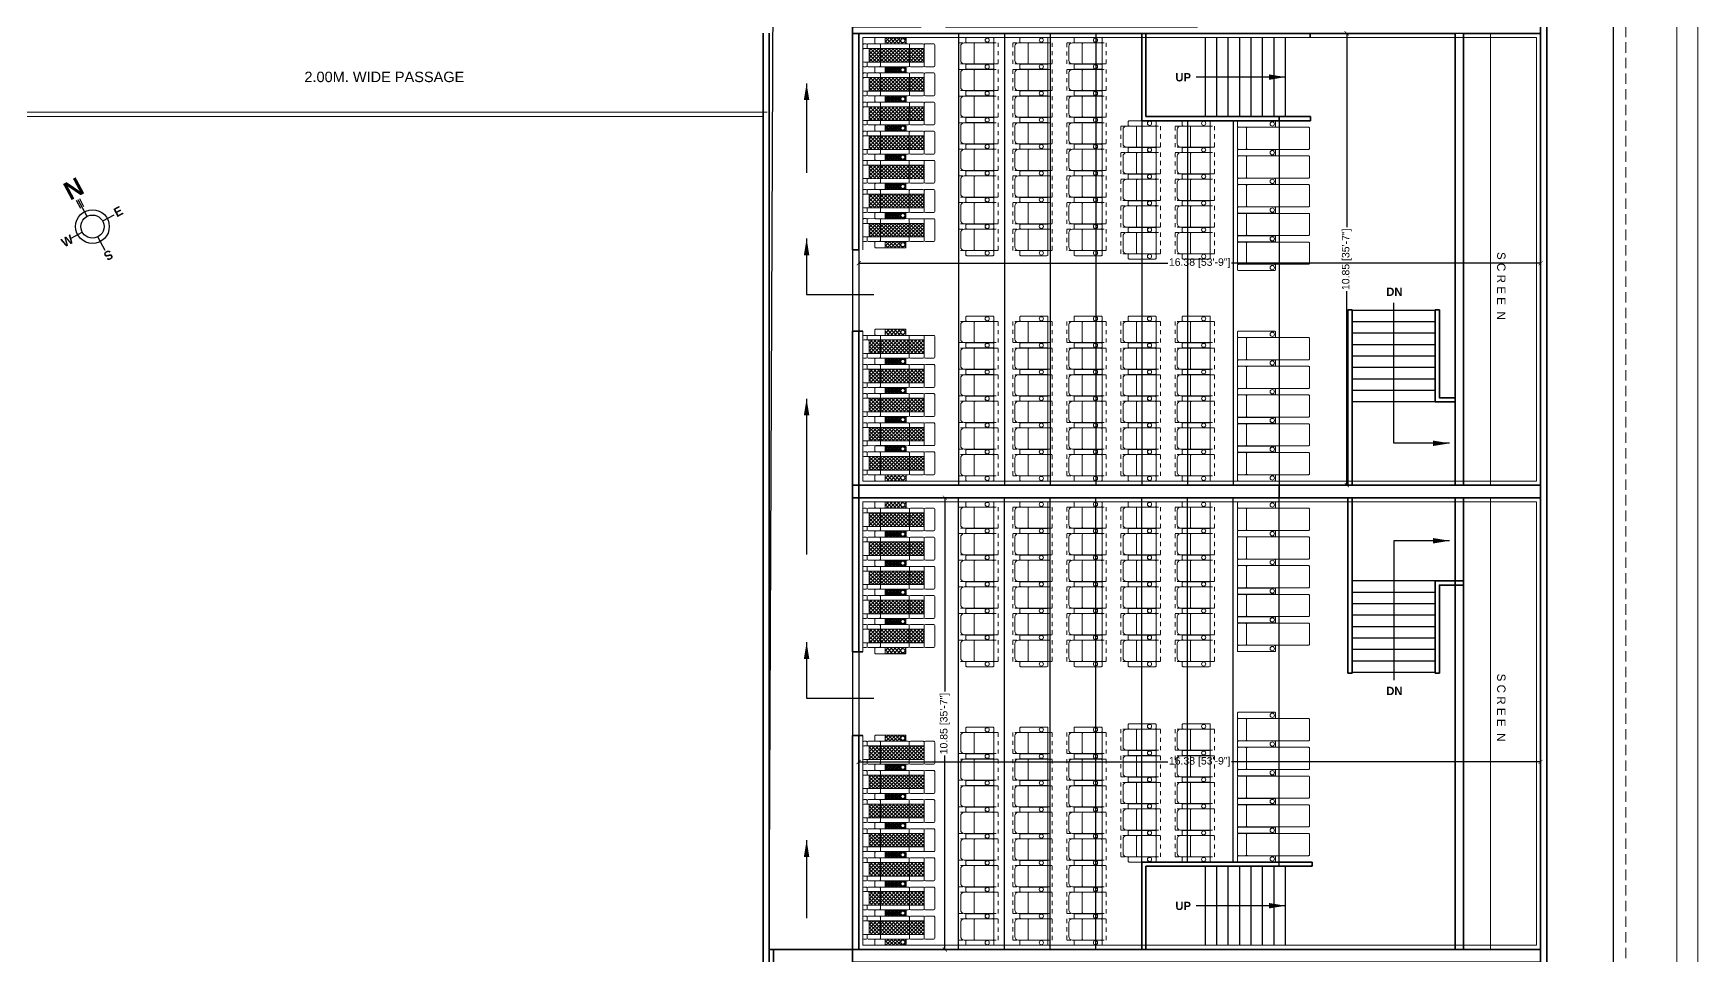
# Model space of a CAD drawing. Header units: feet. Extents: x 1354 to 2117, y 994 to 1430.
# Drawn here: x 1908.96 to 1948.95, y 1190.38 to 1212.53 of the extents above; entities that cross this region are included whole.
import ezdxf
from ezdxf.enums import TextEntityAlignment as Align

# ---------------------------------------------------------------- set-up
doc = ezdxf.new("R2010")
doc.units = ezdxf.units.FT
doc.linetypes.add('HIDDEN', pattern=[0.375, 0.25, -0.125])
for name, color, linetype, lineweight in [('CHAIRS', 25, 'Continuous', 0), ('door', 42, 'Continuous', 9), ('H', 253, 'Continuous', 5), ('h-hatch', 253, 'Continuous', 9), ('LINE-1-KEY (DCPL)', 253, 'Continuous', 9), ('tex', 7, 'Continuous', 15), ('Text Common_TMOS', 150, 'Continuous', 20), ('wall', 7, 'Continuous', 30), ('Wall_TMOS', 5, 'Continuous', 35), ('WIN', 230, 'Continuous', 9)]:
    doc.layers.add(name, color=color, linetype=linetype, lineweight=lineweight)
doc.layers.add('Layer2', color=240, linetype='Continuous')
doc.styles.add('Arial Narrow', font='arial.ttf')
doc.styles.get("Standard").update_dxf_attribs({"font": 'arial.ttf'})
doc.styles.add('STYLE1', font='arial.ttf')
doc.styles.add('TECHNICBOLD', font='teb_____.pfb', dxfattribs={"height": 0.03})
doc.dimstyles.new('2_Dim_Wrk_Medium_TMOS', dxfattribs={"dimtxt": 0.18, "dimasz": 0.15, "dimexe": 0.18, "dimexo": 0.0625, "dimgap": 0.09, "dimtad": 0, "dimdec": 3, "dimzin": 0, "dimdsep": 46, "dimtxsty": 'STYLE1', "dimblk": 'OPEN90', "dimcen": 0.09, "dimclrd": 256, "dimclre": 256, "dimclrt": 256, "dimazin": 2, "dimtfac": 1, "dimtdec": 3, "dimtofl": 0, "dimtmove": 0, "dimatfit": 3, "dimfxl": 0.18, "dimfxlon": 1, "dimtolj": 1, "dimtzin": 0, "dimlwd": -1, "dimlwe": -1, "dimarcsym": 0})
doc.dimstyles.new('jay', dxfattribs={"dimtxt": 0.18, "dimasz": 0.1, "dimexe": 0.01, "dimexo": 0.01, "dimgap": 0.05, "dimtad": 0, "dimzin": 0, "dimdsep": 46, "dimtxsty": 'Standard', "dimblk": 'ARCHTICK', "dimcen": 0.09, "dimclrd": 8, "dimclre": 8, "dimclrt": 5, "dimadec": 0, "dimazin": 0, "dimtfac": 1, "dimtofl": 0, "dimtmove": 0, "dimatfit": 3, "dimfxl": 1, "dimtolj": 1, "dimtzin": 0, "dimlwd": -1, "dimlwe": -1, "dimarcsym": 1})

# ---------------------------------------------------------------- blocks, each defined once
blk = doc.blocks.new('_Open90')
at = {"color": 0, "linetype": 'ByBlock', "lineweight": -2}
for p, q in [((0, 0), (-1, 0)), ((-0.5, 0.5), (0, 0)), ((0, 0), (-0.5, -0.5))]:
    blk.add_line(p, q, dxfattribs=at)
blk = doc.blocks.new('_ArchTick')
at = {"color": 0, "linetype": 'ByBlock', "const_width": 0.15}
blk.add_lwpolyline([(-0.5, -0.5), (0.5, 0.5)], dxfattribs=at)
blk = doc.blocks.new('*D70')
at = {"color": 8}
for p, q in [((1928.794, 1195.656), (1928.794, 1195.021)), ((1945.178, 1195.656), (1945.178, 1195.021)), ((1928.794, 1195.031), (1936.218, 1195.031)), ((1945.178, 1195.031), (1937.754, 1195.031))]:
    blk.add_line(p, q, dxfattribs=at)
at = {"layer": 'DEFPOINTS', "color": 0}
for p in [(1928.794, 1195.666), (1945.178, 1195.666), (1945.178, 1195.031)]:
    blk.add_point(p, dxfattribs=at)
at = {"color": 8, "xscale": 0.1, "yscale": 0.1, "zscale": 0.1, "rotation": 180}
blk.add_blockref('_ArchTick', (1928.794, 1195.031), dxfattribs=at)
at = {"color": 8, "xscale": 0.1, "yscale": 0.1, "zscale": 0.1}
blk.add_blockref('_ArchTick', (1945.178, 1195.031), dxfattribs=at)
at = {"color": 5, "insert": (1936.986, 1195.031), "char_height": 0.18, "attachment_point": 5}
blk.add_mtext('\\A1;16.38 [53\'-9"]', dxfattribs=at)
blk = doc.blocks.new('*D71')
at = {"color": 8}
for p, q in [((1930.699, 1201.379), (1930.873, 1201.379)), ((1930.863, 1201.379), (1930.863, 1196.72)), ((1930.863, 1190.526), (1930.863, 1195.185)), ((1930.699, 1190.526), (1930.873, 1190.526))]:
    blk.add_line(p, q, dxfattribs=at)
at = {"layer": 'DEFPOINTS', "color": 0}
for p in [(1930.689, 1201.379), (1930.863, 1201.379), (1930.689, 1190.526)]:
    blk.add_point(p, dxfattribs=at)
at = {"color": 8, "xscale": 0.1, "yscale": 0.1, "zscale": 0.1}
for p, rotation in [((1930.863, 1201.379), 90), ((1930.863, 1190.526), 270)]:
    blk.add_blockref('_ArchTick', p, dxfattribs=dict(at, rotation=rotation))
at = {"color": 5, "insert": (1930.863, 1195.953), "char_height": 0.18, "attachment_point": 5, "rotation": 90}
blk.add_mtext('\\A1;10.85 [35\'-7"]', dxfattribs=at)
blk = doc.blocks.new('*D73')
at = {"color": 8}
for p, q in [((1928.794, 1207.322), (1928.794, 1207.002)), ((1928.794, 1207.012), (1936.218, 1207.012)), ((1945.178, 1207.012), (1937.754, 1207.012)), ((1945.178, 1207.322), (1945.178, 1207.002))]:
    blk.add_line(p, q, dxfattribs=at)
at = {"layer": 'DEFPOINTS', "color": 0}
for p in [(1928.794, 1207.332), (1945.178, 1207.332), (1945.178, 1207.012)]:
    blk.add_point(p, dxfattribs=at)
at = {"color": 8, "xscale": 0.1, "yscale": 0.1, "zscale": 0.1, "rotation": 180}
blk.add_blockref('_ArchTick', (1928.794, 1207.012), dxfattribs=at)
at = {"color": 8, "xscale": 0.1, "yscale": 0.1, "zscale": 0.1}
blk.add_blockref('_ArchTick', (1945.178, 1207.012), dxfattribs=at)
at = {"color": 5, "insert": (1936.986, 1207.012), "char_height": 0.18, "attachment_point": 5}
blk.add_mtext('\\A1;16.38 [53\'-9"]', dxfattribs=at)
blk = doc.blocks.new('*D74')
at = {"color": 8}
for p, q in [((1940.283, 1212.533), (1940.531, 1212.533)), ((1940.521, 1212.533), (1940.521, 1207.874)), ((1940.521, 1201.679), (1940.521, 1206.338)), ((1940.283, 1201.679), (1940.531, 1201.679))]:
    blk.add_line(p, q, dxfattribs=at)
at = {"layer": 'DEFPOINTS', "color": 0}
for p in [(1940.273, 1212.533), (1940.521, 1212.533), (1940.273, 1201.679)]:
    blk.add_point(p, dxfattribs=at)
at = {"color": 8, "xscale": 0.1, "yscale": 0.1, "zscale": 0.1}
for p, rotation in [((1940.521, 1212.533), 90), ((1940.521, 1201.679), 270)]:
    blk.add_blockref('_ArchTick', p, dxfattribs=dict(at, rotation=rotation))
at = {"color": 5, "insert": (1940.521, 1207.106), "char_height": 0.18, "attachment_point": 5, "rotation": 90}
blk.add_mtext('\\A1;10.85 [35\'-7"]', dxfattribs=at)
blk = doc.blocks.new('dfgdgdfgdfgdf')
at = {"layer": 'CHAIRS'}
h = blk.add_hatch(dxfattribs=at)
h.set_pattern_fill('ANSI37', color=256, scale=20, angle=180)
h.set_pattern_definition([(225, (22575.6077, -4853.689), (1.767766953, -1.767766953), []), (315, (22575.6077, -4853.689), (1.767766953, 1.767766953), [])])
edge = h.paths.add_edge_path()
edge.add_line((-157647.2, 650.2), (-157660.3, 650.2))
edge.add_line((-157660.3, 650.2), (-157660.3, 638.4))
edge.add_arc((-157659.3, 638.4), 1, 90, 180, ccw=False)
edge.add_line((-157659.3, 639.4), (-157647.2, 639.4))
edge.add_line((-157647.2, 639.4), (-157647.2, 650.2))
h.paths.add_polyline_path([(-157647.2, 678), (-157660.3, 678), (-157660.3, 650.2), (-157647.2, 650.2)])
h.paths.add_polyline_path([(-157647.2, 692.4), (-157660.3, 692.4), (-157660.3, 678), (-157647.2, 678)])
h = blk.add_hatch(dxfattribs=at)
h.set_pattern_fill('ANSI37', color=256, scale=20, angle=180)
h.set_pattern_definition([(225, (22628.3003, -4853.689), (1.767766953, -1.767766953), []), (315, (22628.3003, -4853.689), (1.767766953, 1.767766953), [])])
h.paths.add_polyline_path([(-157664.8, 673.8, 0.414214), (-157665.8, 674.8), (-157669.8, 674.8, 0.414214), (-157670.8, 673.8), (-157670.8, 654.8), (-157664.8, 654.8)])
h.paths.add_polyline_path([(-157669.8, 671.8, -1), (-157665.8, 671.8, -1)], flags=16)
h.paths.add_polyline_path([(-157669.7, 671.8, -1), (-157665.9, 671.8, -1)], flags=0)
h = blk.add_hatch(dxfattribs=at)
h.set_pattern_fill('ANSI37', color=256, scale=20, angle=180)
h.set_pattern_definition([(225, (22628.3003, -4851.72), (1.767766953, -1.767766953), []), (315, (22628.3003, -4851.72), (1.767766953, 1.767766953), [])])
h.paths.add_polyline_path([(-157642.8, 673.8, -0.414214), (-157641.8, 674.8), (-157637.8, 674.8, -0.414214), (-157636.8, 673.8), (-157636.8, 654.8), (-157642.8, 654.8)])
h.paths.add_polyline_path([(-157637.8, 671.8, 1), (-157641.7, 671.8, 1)], flags=16)
h.paths.add_polyline_path([(-157637.9, 671.8, 1), (-157641.6, 671.8, 1)], flags=0)
for p, q in [((-157664.8, 701.4), (-157664.8, 693.4)), ((-157664.8, 679), (-157664.8, 691.4)), ((-157643.8, 702.4), (-157663.8, 702.4)), ((-157663.8, 692.4), (-157643.8, 692.4)), ((-157663.8, 692.4), (-157643.8, 692.4)), ((-157660.3, 638.4), (-157660.3, 692.4)), ((-157647.2, 638.4), (-157647.2, 692.4)), ((-157642.8, 693.4), (-157642.8, 701.4)), ((-157642.8, 691.4), (-157642.8, 679)), ((-157664.8, 677), (-157664.8, 638.4)), ((-157643.8, 678), (-157663.8, 678)), ((-157643.8, 678), (-157663.8, 678)), ((-157642.8, 638.4), (-157642.8, 677)), ((-157664.8, 654.8), (-157670.8, 654.8)), ((-157663.8, 650.2), (-157643.7, 650.2)), ((-157642.8, 654.8), (-157636.8, 654.8)), ((-157664.8, 636.4), (-157664.8, 634.4)), ((-157660.3, 637.4), (-157663.8, 637.4)), ((-157643.8, 633.4), (-157663.8, 633.4)), ((-157660.3, 634.4), (-157660.3, 638.4)), ((-157659.3, 639.4), (-157648.2, 639.4)), ((-157647.2, 638.4), (-157647.2, 634.4)), ((-157647.2, 637.4), (-157643.8, 637.4)), ((-157642.8, 634.4), (-157642.8, 636.4))]:
    blk.add_line(p, q, dxfattribs=at)
for points in [[(-157670.8, 645.8), (-157670.8, 673.8, -0.414214), (-157669.8, 674.8), (-157665.8, 674.8, -0.414214), (-157664.8, 673.8), (-157664.8, 645.8, -0.414214), (-157665.8, 644.8), (-157669.8, 644.8, -0.414214)], [(-157636.8, 645.8), (-157636.8, 673.8, 0.414214), (-157637.8, 674.8), (-157641.8, 674.8, 0.414214), (-157642.8, 673.8), (-157642.8, 645.8, 0.414214), (-157641.8, 644.8), (-157637.8, 644.8, 0.414214)]]:
    blk.add_lwpolyline(points, format="xyb", close=True, dxfattribs=at)
for centre, radius in [((-157667.8, 671.8), 1.99), ((-157667.8, 671.8), 1.89), ((-157639.8, 671.8), 1.99), ((-157639.8, 671.8), 1.89)]:
    blk.add_circle(centre, radius, dxfattribs=at)
for centre, start, end in [((-157663.8, 701.4), 90, 180), ((-157663.8, 693.4), 180, 270), ((-157663.8, 691.4), 90, 180), ((-157643.8, 701.4), 0, 90), ((-157643.8, 693.4), 270, 0), ((-157643.8, 691.4), 0, 90), ((-157663.8, 679), 180, 270), ((-157663.8, 677), 90, 180), ((-157643.8, 679), 270, 0), ((-157643.8, 677), 0, 90), ((-157663.8, 651.2), 180, 269.9964), ((-157663.8, 649.2), 89.9964, 180), ((-157643.8, 651.2), 270.0036, 0), ((-157643.8, 649.2), 0, 90.0036), ((-157663.8, 638.4), 180, 270), ((-157663.8, 636.4), 90, 180), ((-157663.8, 634.4), 180, 270), ((-157659.3, 638.4), 90, 180), ((-157659.3, 634.4), 180, 270), ((-157648.2, 638.4), 0, 90), ((-157648.2, 634.4), 270, 0), ((-157643.8, 638.4), 270, 0), ((-157643.8, 636.4), 0, 90), ((-157643.8, 634.4), 270, 0)]:
    blk.add_arc(centre, 1, start, end, dxfattribs=at)
blk = doc.blocks.new('*U109')
at = {"layer": 'h-hatch', "xscale": -0.025003749578827, "yscale": 0.025003749578827, "zscale": 0.025003749578827, "rotation": 180}
blk.add_blockref('dfgdgdfgdfgdf', (3941.914, 16.699), dxfattribs=at)
blk = doc.blocks.new('*U108')
at = {"color": 0, "linetype": 'ByBlock', "lineweight": -2}
for p in [(0, 0), (0.7, 0), (1.4, 0), (2.1, 0), (2.8, 0)]:
    blk.add_blockref('*U109', p, dxfattribs=at)
blk = doc.blocks.new('*U111')
at = {"layer": 'h-hatch', "xscale": -0.025003749578827, "yscale": 0.025003749578827, "zscale": 0.025003749578827, "rotation": 180}
blk.add_blockref('dfgdgdfgdfgdf', (3941.914, 16.699), dxfattribs=at)
blk = doc.blocks.new('*U110')
at = {"color": 0, "linetype": 'ByBlock', "lineweight": -2}
for p in [(0, 0), (0.7, 0), (1.4, 0), (2.1, 0), (2.8, 0), (3.501, 0), (4.201, 0)]:
    blk.add_blockref('*U111', p, dxfattribs=at)
blk = doc.blocks.new('Recliner chair-01')
at = {"layer": 'CHAIRS', "linetype": 'HIDDEN', "lineweight": -2}
blk.add_lwpolyline([(-10.5, 33.9), (9.9, 33.9), (9.9, -4), (-10.5, -4)], close=True, dxfattribs=at)
at = {"layer": 'CHAIRS', "lineweight": -2}
for points in [[(-10.5, 1), (-10.5, 26, 0.414214), (-11.5, 27), (-14.5, 27, 0.414214), (-15.5, 26), (-15.5, 1, 0.414214), (-14.5, 0), (-11.5, 0, 0.414214)], [(-7.1, 31.9), (6.5, 31.9, -0.414214), (9.9, 28.5), (9.9, 1, -0.414214), (8.9, 0), (-9.5, 0, -0.414214), (-10.5, 1), (-10.5, 28.5, -0.414214)], [(9.9, 1), (9.9, 18, 0.414214), (8.9, 19), (-9.5, 19, 0.414214), (-10.5, 18), (-10.5, 1, 0.414214), (-9.5, 0), (8.9, 0, 0.414214)], [(9.9, 1), (9.9, 26, -0.414214), (10.9, 27), (13.9, 27, -0.414214), (14.9, 26), (14.9, 1, -0.414214), (13.9, 0), (10.9, 0, -0.414214)]]:
    blk.add_lwpolyline(points, format="xyb", close=True, dxfattribs=at)
for centre in [(-13, 6.4), (12.4, 6.4)]:
    blk.add_circle(centre, 2, dxfattribs=at)
blk = doc.blocks.new('*U113')
at = {"layer": 'CHAIRS', "xscale": 0.0250036325341379, "yscale": 0.0250036325341379, "zscale": 0.0250036325341379}
blk.add_blockref('Recliner chair-01', (0, -0.374), dxfattribs=at)
blk = doc.blocks.new('*U112')
at = {"color": 0, "linetype": 'ByBlock', "lineweight": -2}
for p in [(-4.48, 0), (-3.84, 0), (-3.2, 0), (-2.56, 0), (-1.92, 0), (-1.28, 0), (-0.64, 0), (0, 0), (-4.48, -1.3), (-3.84, -1.3), (-3.2, -1.3), (-2.56, -1.3), (-1.92, -1.3), (-1.28, -1.3), (-0.64, -1.3), (0, -1.3), (-4.48, -2.6), (-3.84, -2.6), (-3.2, -2.6), (-2.56, -2.6), (-1.92, -2.6), (-1.28, -2.6), (-0.64, -2.6), (0, -2.6)]:
    blk.add_blockref('*U113', p, dxfattribs=at)
blk = doc.blocks.new('*U115')
at = {"layer": 'CHAIRS', "xscale": 0.0250036325341379, "yscale": 0.0250036325341379, "zscale": 0.0250036325341379}
blk.add_blockref('Recliner chair-01', (0, -0.374), dxfattribs=at)
blk = doc.blocks.new('*U114')
at = {"color": 0, "linetype": 'ByBlock', "lineweight": -2}
for p in [(-3.2, 0), (-2.56, 0), (-1.92, 0), (-1.28, 0), (-0.64, 0), (0, 0), (-3.2, -1.3), (-2.56, -1.3), (-1.92, -1.3), (-1.28, -1.3), (-0.64, -1.3), (0, -1.3), (-3.2, -2.6), (-2.56, -2.6), (-1.92, -2.6), (-1.28, -2.6), (-0.64, -2.6), (0, -2.6)]:
    blk.add_blockref('*U115', p, dxfattribs=at)
blk = doc.blocks.new('lounger chair')
at = {"layer": 'CHAIRS'}
for points in [[(-15.5, -36), (-11.5, -36, 0.414214), (-10.5, -35), (-10.5, -1, 0.414214), (-11.5, 0), (-15.5, 0, 0.414214), (-16.5, -1), (-16.5, -35, 0.414214)], [(-10.5, -1), (-10.5, -7.5, 0.414214), (-9.5, -8.5), (9.5, -8.5, 0.414214), (10.5, -7.5), (10.5, -1, 0.414214), (9.5, 0), (-9.5, 0, 0.414214)], [(11.5, -36), (15.5, -36, 0.414214), (16.5, -35), (16.5, -1, 0.414214), (15.5, 0), (11.5, 0, 0.414214), (10.5, -1), (10.5, -35, 0.414214)], [(-10.5, -9.5), (-10.5, -67, 0.414214), (-9.5, -68), (9.5, -68, 0.414214), (10.5, -67), (10.5, -9.5, 0.414214), (9.5, -8.5), (-9.5, -8.5, 0.414214)]]:
    blk.add_lwpolyline(points, format="xyb", close=True, dxfattribs=at)
for centre in [(-13.6, -32.9), (13.6, -32.9)]:
    blk.add_circle(centre, 2.05, dxfattribs=at)
blk = doc.blocks.new('*U103')
at = {"layer": 'CHAIRS'}
blk.add_blockref('lounger chair', (0, 34), dxfattribs=at)
blk = doc.blocks.new('*U117')
at = {"layer": 'CHAIRS', "color": 0, "linetype": 'ByBlock', "lineweight": -2, "xscale": -0.0254283942370822, "yscale": 0.0254283942370822, "zscale": 0.0254283942370822}
blk.add_blockref('*U103', (0, 0), dxfattribs=at)
blk = doc.blocks.new('*U116')
at = {"color": 0, "linetype": 'ByBlock', "lineweight": -2}
for p in [(0, 0), (0.69, 0), (1.38, 0), (2.07, 0), (2.76, 0)]:
    blk.add_blockref('*U117', p, dxfattribs=at)
blk = doc.blocks.new('*U119')
at = {"layer": 'CHAIRS', "color": 0, "linetype": 'ByBlock', "lineweight": -2, "xscale": -0.0254283942370822, "yscale": 0.0254283942370822, "zscale": 0.0254283942370822}
blk.add_blockref('*U103', (0, 0), dxfattribs=at)
blk = doc.blocks.new('*U118')
at = {"color": 0, "linetype": 'ByBlock', "lineweight": -2}
for p in [(0, 0), (0.69, 0), (1.38, 0), (2.07, 0), (2.76, 0)]:
    blk.add_blockref('*U119', p, dxfattribs=at)
blk = doc.blocks.new('*U121')
at = {"layer": 'CHAIRS', "xscale": 0.0250036325341379, "yscale": 0.0250036325341379, "zscale": 0.0250036325341379}
blk.add_blockref('Recliner chair-01', (0, -0.374), dxfattribs=at)
blk = doc.blocks.new('*U120')
at = {"color": 0, "linetype": 'ByBlock', "lineweight": -2}
for p in [(-2.56, 0), (-1.92, 0), (-1.28, 0), (-0.64, 0), (0, 0), (-2.56, -1.3), (-1.92, -1.3), (-1.28, -1.3), (-0.64, -1.3), (0, -1.3)]:
    blk.add_blockref('*U121', p, dxfattribs=at)
blk = doc.blocks.new('*U123')
at = {"layer": 'CHAIRS', "xscale": 0.0250036325341379, "yscale": 0.0250036325341379, "zscale": 0.0250036325341379}
blk.add_blockref('Recliner chair-01', (0, -0.374), dxfattribs=at)
blk = doc.blocks.new('*U122')
at = {"color": 0, "linetype": 'ByBlock', "lineweight": -2}
for p in [(-3.2, 0), (-2.56, 0), (-1.92, 0), (-1.28, 0), (-0.64, 0), (0, 0), (-3.2, -1.3), (-2.56, -1.3), (-1.92, -1.3), (-1.28, -1.3), (-0.64, -1.3), (0, -1.3)]:
    blk.add_blockref('*U123', p, dxfattribs=at)
blk = doc.blocks.new('*U125')
at = {"layer": 'h-hatch', "xscale": -0.025003749578827, "yscale": 0.025003749578827, "zscale": 0.025003749578827, "rotation": 180}
blk.add_blockref('dfgdgdfgdfgdf', (3941.914, 16.699), dxfattribs=at)
blk = doc.blocks.new('*U124')
at = {"color": 0, "linetype": 'ByBlock', "lineweight": -2}
for p in [(0, 0), (0.7, 0), (1.4, 0), (2.1, 0), (2.8, 0)]:
    blk.add_blockref('*U125', p, dxfattribs=at)
blk = doc.blocks.new('*U129')
at = {"layer": 'h-hatch', "xscale": -0.025003749578827, "yscale": 0.025003749578827, "zscale": 0.025003749578827, "rotation": 180}
blk.add_blockref('dfgdgdfgdfgdf', (3941.914, 16.699), dxfattribs=at)
blk = doc.blocks.new('*U128')
at = {"color": 0, "linetype": 'ByBlock', "lineweight": -2}
for p in [(0, 0), (0.7, 0), (1.4, 0), (2.1, 0), (2.8, 0), (3.501, 0), (4.201, 0)]:
    blk.add_blockref('*U129', p, dxfattribs=at)
blk = doc.blocks.new('*U131')
at = {"layer": 'CHAIRS', "xscale": 0.0250036325341379, "yscale": 0.0250036325341379, "zscale": 0.0250036325341379}
blk.add_blockref('Recliner chair-01', (0, -0.374), dxfattribs=at)
blk = doc.blocks.new('*U130')
at = {"color": 0, "linetype": 'ByBlock', "lineweight": -2}
for p in [(-4.48, 0), (-3.84, 0), (-3.2, 0), (-2.56, 0), (-1.92, 0), (-1.28, 0), (-0.64, 0), (0, 0), (-4.48, -1.3), (-3.84, -1.3), (-3.2, -1.3), (-2.56, -1.3), (-1.92, -1.3), (-1.28, -1.3), (-0.64, -1.3), (0, -1.3), (-4.48, -2.6), (-3.84, -2.6), (-3.2, -2.6), (-2.56, -2.6), (-1.92, -2.6), (-1.28, -2.6), (-0.64, -2.6), (0, -2.6)]:
    blk.add_blockref('*U131', p, dxfattribs=at)
blk = doc.blocks.new('*U133')
at = {"layer": 'CHAIRS', "xscale": 0.0250036325341379, "yscale": 0.0250036325341379, "zscale": 0.0250036325341379}
blk.add_blockref('Recliner chair-01', (0, -0.374), dxfattribs=at)
blk = doc.blocks.new('*U132')
at = {"color": 0, "linetype": 'ByBlock', "lineweight": -2}
for p in [(-3.2, 0), (-2.56, 0), (-1.92, 0), (-1.28, 0), (-0.64, 0), (0, 0), (-3.2, -1.3), (-2.56, -1.3), (-1.92, -1.3), (-1.28, -1.3), (-0.64, -1.3), (0, -1.3), (-3.2, -2.6), (-2.56, -2.6), (-1.92, -2.6), (-1.28, -2.6), (-0.64, -2.6), (0, -2.6)]:
    blk.add_blockref('*U133', p, dxfattribs=at)
blk = doc.blocks.new('*U135')
at = {"layer": 'CHAIRS', "color": 0, "linetype": 'ByBlock', "lineweight": -2, "xscale": -0.0254283942370822, "yscale": 0.0254283942370822, "zscale": 0.0254283942370822}
blk.add_blockref('*U103', (0, 0), dxfattribs=at)
blk = doc.blocks.new('*U134')
at = {"color": 0, "linetype": 'ByBlock', "lineweight": -2}
for p in [(0, 0), (0.69, 0), (1.38, 0), (2.07, 0), (2.76, 0)]:
    blk.add_blockref('*U135', p, dxfattribs=at)
blk = doc.blocks.new('*U139')
at = {"layer": 'CHAIRS', "color": 0, "linetype": 'ByBlock', "lineweight": -2, "xscale": -0.0254283942370822, "yscale": 0.0254283942370822, "zscale": 0.0254283942370822}
blk.add_blockref('*U103', (0, 0), dxfattribs=at)
blk = doc.blocks.new('*U138')
at = {"color": 0, "linetype": 'ByBlock', "lineweight": -2}
for p in [(0, 0), (0.69, 0), (1.38, 0), (2.07, 0), (2.76, 0)]:
    blk.add_blockref('*U139', p, dxfattribs=at)
blk = doc.blocks.new('*U127')
at = {"layer": 'CHAIRS', "xscale": 0.0250036325341379, "yscale": 0.0250036325341379, "zscale": 0.0250036325341379}
blk.add_blockref('Recliner chair-01', (0, -0.374), dxfattribs=at)
blk = doc.blocks.new('*U126')
at = {"color": 0, "linetype": 'ByBlock', "lineweight": -2}
for p in [(-2.56, 0), (-1.92, 0), (-1.28, 0), (-0.64, 0), (0, 0), (-2.56, -1.3), (-1.92, -1.3), (-1.28, -1.3), (-0.64, -1.3), (0, -1.3)]:
    blk.add_blockref('*U127', p, dxfattribs=at)
blk = doc.blocks.new('*U137')
at = {"layer": 'CHAIRS', "xscale": 0.0250036325341379, "yscale": 0.0250036325341379, "zscale": 0.0250036325341379}
blk.add_blockref('Recliner chair-01', (0, -0.374), dxfattribs=at)
blk = doc.blocks.new('*U136')
at = {"color": 0, "linetype": 'ByBlock', "lineweight": -2}
for p in [(-3.2, 0), (-2.56, 0), (-1.92, 0), (-1.28, 0), (-0.64, 0), (0, 0), (-3.2, -1.3), (-2.56, -1.3), (-1.92, -1.3), (-1.28, -1.3), (-0.64, -1.3), (0, -1.3)]:
    blk.add_blockref('*U137', p, dxfattribs=at)

msp = doc.modelspace()

# ---------------------------------------------------------------- linework, layer by layer
at = {"color": 116, "true_color": 0x136734}
for p, q in [((1931.194, 1212.532), (1931.194, 1201.679)), ((1932.294, 1212.532), (1932.294, 1201.679)), ((1933.394, 1212.532), (1933.394, 1201.679)), ((1934.494, 1212.532), (1934.494, 1201.679)), ((1937.1241, 1210.532), (1937.1241, 1212.4328)), ((1937.3991, 1210.532), (1937.3991, 1212.4328)), ((1937.6741, 1210.532), (1937.6741, 1212.4328)), ((1937.9491, 1210.532), (1937.9491, 1212.4328)), ((1938.2241, 1210.532), (1938.2241, 1212.4328)), ((1938.4991, 1210.532), (1938.4991, 1212.4328)), ((1938.7741, 1210.532), (1938.7741, 1212.4328)), ((1939.0491, 1210.532), (1939.0491, 1212.4328)), ((1935.594, 1210.432), (1935.594, 1201.679)), ((1936.694, 1210.432), (1936.694, 1201.679)), ((1937.794, 1210.432), (1937.794, 1201.679)), ((1938.894, 1210.532), (1938.894, 1201.679)), ((1942.6476, 1205.879), (1940.6476, 1205.879)), ((1942.6476, 1205.604), (1940.6476, 1205.604)), ((1942.6476, 1205.329), (1940.6476, 1205.329)), ((1942.6476, 1205.329), (1940.6476, 1205.329)), ((1942.6476, 1205.054), (1940.6476, 1205.054)), ((1942.6476, 1204.779), (1940.6476, 1204.779)), ((1942.6476, 1204.504), (1940.6476, 1204.504)), ((1942.6476, 1204.229), (1940.6476, 1204.229)), ((1942.6476, 1203.954), (1940.6476, 1203.954)), ((1942.6476, 1203.679), (1940.6476, 1203.679)), ((1931.194, 1190.526), (1931.194, 1201.379)), ((1932.294, 1190.526), (1932.294, 1201.379)), ((1933.394, 1190.526), (1933.394, 1201.379)), ((1934.494, 1190.526), (1934.494, 1201.379)), ((1935.594, 1192.626), (1935.594, 1201.379)), ((1936.694, 1192.626), (1936.694, 1201.379)), ((1937.794, 1192.626), (1937.794, 1201.379)), ((1938.894, 1192.526), (1938.894, 1201.379)), ((1942.6476, 1199.379), (1940.6476, 1199.379)), ((1942.6476, 1199.104), (1940.6476, 1199.104)), ((1942.6476, 1198.829), (1940.6476, 1198.829)), ((1942.6476, 1198.554), (1940.6476, 1198.554)), ((1942.6476, 1198.279), (1940.6476, 1198.279)), ((1942.6476, 1198.004), (1940.6476, 1198.004)), ((1942.6476, 1197.729), (1940.6476, 1197.729)), ((1942.6476, 1197.729), (1940.6476, 1197.729)), ((1942.6476, 1197.454), (1940.6476, 1197.454)), ((1942.6476, 1197.179), (1940.6476, 1197.179)), ((1937.1241, 1190.626), (1937.1241, 1192.5268)), ((1937.3991, 1190.626), (1937.3991, 1192.5268)), ((1937.6741, 1190.626), (1937.6741, 1192.5268)), ((1937.9491, 1190.626), (1937.9491, 1192.5268)), ((1938.2241, 1190.626), (1938.2241, 1192.5268)), ((1938.4991, 1190.626), (1938.4991, 1192.5268)), ((1938.7741, 1190.626), (1938.7741, 1192.5268)), ((1939.0491, 1190.626), (1939.0491, 1192.5268)), ((1935.594, 1190.526), (1935.594, 1190.626))]:
    msp.add_line(p, q, dxfattribs=at)
at = {"color": 7, "lineweight": 20}
for points in [[(1863.1819, 1247.0626), (1948.9531, 1247.0626), (1948.9531, 1166.9234), (1863.1819, 1166.9234)], [(1863.6819, 1246.5626), (1948.4531, 1246.5626), (1948.4531, 1167.4234), (1863.6819, 1167.4234)]]:
    msp.add_lwpolyline(points, close=True, dxfattribs=at)
for points in [[(1928.6442, 1190.526), (1926.6442, 1190.526), (1926.7653, 1219.2895), (1939.2346, 1219.2895), (1939.2346, 1221.648), (1939.6846, 1221.648), (1939.6846, 1221.9944), (1940.5282, 1221.9944), (1940.5282, 1217.789), (1936.9276, 1217.789), (1936.9276, 1212.6828), (1930.8852, 1212.6828), (1930.8852, 1212.9875), (1930.2852, 1212.9875), (1930.2852, 1212.6828), (1928.6442, 1212.6828), (1928.6442, 1190.526), (1926.6442, 1190.526)], [(1926.6442, 1190.526), (1928.6442, 1190.526), (1928.6442, 1190.226), (1945.1776, 1190.226), (1945.1776, 1179.726), (1926.6442, 1179.726), (1926.6442, 1190.526)]]:
    msp.add_lwpolyline(points)
for points in [[(1928.794, 1201.679), (1945.1776, 1201.679), (1945.1776, 1212.5328), (1928.794, 1212.5328)], [(1928.794, 1190.526), (1945.1776, 1190.526), (1945.1776, 1201.379), (1928.794, 1201.379)]]:
    msp.add_lwpolyline(points, close=True)
at = {"layer": 'door'}
for p, q in [((1928.6442, 1207.3321), (1928.6442, 1205.379)), ((1928.6442, 1197.679), (1928.6442, 1195.666)), ((1928.6442, 1190.526), (1926.7442, 1190.526))]:
    msp.add_line(p, q, dxfattribs=at)
at = {"layer": 'H', "linetype": 'HIDDEN'}
msp.add_lwpolyline([(1865.7271, 1244.5685), (1947.2222, 1244.5685), (1947.2222, 1179.1681), (1865.7271, 1179.1681)], close=True, dxfattribs=at)
at = {"layer": 'LINE-1-KEY (DCPL)'}
for points in [[(1928.894, 1207.3321), (1928.894, 1212.4328), (1945.0776, 1212.4328), (1945.0776, 1201.779), (1928.894, 1201.779), (1928.894, 1205.379)], [(1928.894, 1197.679), (1928.894, 1201.279), (1945.0776, 1201.279), (1945.0776, 1190.626), (1928.894, 1190.626), (1928.894, 1195.666)]]:
    msp.add_lwpolyline(points, dxfattribs=at)
at = {"layer": 'wall'}
for p, q in [((1910.1016, 1208.3229), (1909.998, 1208.5157)), ((1910.2513, 1208.1362), (1910.0365, 1208.5364)), ((1910.1785, 1208.3642), (1910.075, 1208.557)), ((1910.896, 1208.1674), (1910.6269, 1208.0229)), ((1909.8689, 1207.6162), (1910.1381, 1207.7606)), ((1910.6914, 1207.316), (1910.5136, 1207.6474))]:
    msp.add_line(p, q, dxfattribs=at)
msp.add_lwpolyline([(1866.0271, 1244.2685), (1946.9222, 1244.2685), (1946.9222, 1179.4681), (1866.0271, 1179.4681)], close=True, dxfattribs=at)
for radius in [0.4048, 0.2774]:
    msp.add_circle((1910.3825, 1207.8918), radius, dxfattribs=at)
at = {"layer": 'Wall_TMOS'}
for p, q in [((1945.3276, 1179.526), (1945.3276, 1217.789)), ((1928.6442, 1212.6828), (1928.6442, 1207.3321)), ((1926.4942, 1210.5327), (1926.4942, 1212.5371)), ((1926.6442, 1210.6827), (1926.6442, 1212.5371)), ((1928.644, 1212.5328), (1943.1276, 1212.5328)), ((1928.794, 1207.3321), (1928.794, 1212.5328)), ((1935.594, 1212.532), (1935.594, 1210.432)), ((1935.694, 1212.532), (1935.694, 1210.532)), ((1939.6444, 1212.4328), (1939.6442, 1212.5328)), ((1943.1276, 1201.679), (1943.1276, 1212.5328)), ((1943.3276, 1212.5328), (1945.1776, 1212.5328)), ((1943.3276, 1201.679), (1943.3276, 1212.5328)), ((1945.1776, 1179.726), (1945.1776, 1212.5328)), ((1926.6442, 1179.726), (1926.6442, 1210.6827)), ((1926.4942, 1179.526), (1926.4942, 1210.5327)), ((1939.6493, 1210.432), (1935.594, 1210.432)), ((1939.6491, 1210.532), (1935.694, 1210.532)), ((1938.894, 1210.432), (1938.894, 1210.532)), ((1939.6493, 1210.432), (1939.6491, 1210.532)), ((1928.6442, 1207.3321), (1928.6442, 1210.0321)), ((1928.6442, 1207.3321), (1928.794, 1207.3321)), ((1940.5476, 1201.679), (1940.5476, 1205.8916)), ((1940.6476, 1205.8916), (1940.5476, 1205.8916)), ((1940.6476, 1201.679), (1940.6476, 1205.8916)), ((1942.7476, 1205.8916), (1942.6476, 1205.8916)), ((1942.7476, 1204.1821), (1942.7476, 1205.8916)), ((1928.6442, 1205.379), (1928.6442, 1197.679)), ((1928.6442, 1197.679), (1928.6442, 1205.379)), ((1928.894, 1205.379), (1928.6442, 1205.379)), ((1928.794, 1197.679), (1928.794, 1205.379)), ((1945.1776, 1201.679), (1928.6442, 1201.679)), ((1938.894, 1201.379), (1938.894, 1201.679)), ((1945.1776, 1201.379), (1928.6442, 1201.379)), ((1940.5476, 1201.379), (1940.5476, 1197.1665)), ((1940.6476, 1201.379), (1940.6476, 1197.1665)), ((1943.1276, 1190.526), (1943.1276, 1201.379)), ((1943.3276, 1190.526), (1943.3276, 1201.379)), ((1942.7476, 1198.876), (1942.7476, 1197.1665)), ((1928.894, 1197.679), (1928.6442, 1197.679)), ((1940.6476, 1197.1665), (1940.5476, 1197.1665)), ((1942.7476, 1197.1665), (1942.6476, 1197.1665)), ((1928.6442, 1195.666), (1928.6442, 1190.526)), ((1928.6442, 1190.226), (1928.6442, 1195.666)), ((1928.894, 1195.666), (1928.6442, 1195.666)), ((1928.794, 1190.526), (1928.794, 1195.666)), ((1935.594, 1190.526), (1935.594, 1192.626)), ((1939.6928, 1192.626), (1935.594, 1192.626)), ((1939.6928, 1192.626), (1939.6928, 1192.526)), ((1935.694, 1190.526), (1935.694, 1192.526)), ((1939.6928, 1192.526), (1935.694, 1192.526)), ((1926.7442, 1190.526), (1926.6442, 1190.526)), ((1926.7442, 1190.226), (1926.7442, 1190.526)), ((1945.1776, 1190.526), (1928.6442, 1190.526))]:
    msp.add_line(p, q, dxfattribs=at)
at = {"layer": 'Wall_TMOS', "lineweight": 0}
for p, q in [((1943.9776, 1201.679), (1943.9776, 1212.5328)), ((1943.9776, 1190.526), (1943.9776, 1201.379))]:
    msp.add_line(p, q, dxfattribs=at)
at = {"layer": 'Wall_TMOS'}
for points in [[(1936.9276, 1217.789), (1936.9276, 1217.5836), (1937.0776, 1217.5836), (1937.0776, 1217.5836), (1945.1776, 1217.5836), (1945.1776, 1201.679), (1928.794, 1201.679), (1928.794, 1205.379)], [(1928.794, 1207.3321), (1928.794, 1212.5328)], [(1943.1276, 1203.679), (1942.6476, 1203.679), (1942.6476, 1205.8916)], [(1943.1276, 1203.779), (1942.7476, 1203.779), (1942.7476, 1205.8916)], [(1928.794, 1197.679), (1928.794, 1201.379), (1945.1776, 1201.379), (1945.1776, 1190.526), (1928.794, 1190.526), (1928.794, 1195.666)], [(1943.3276, 1199.379), (1942.6476, 1199.379), (1942.6476, 1197.1665)], [(1943.3276, 1199.279), (1942.7476, 1199.279), (1942.7476, 1197.1665)]]:
    msp.add_lwpolyline(points, dxfattribs=at)
at = {"layer": 'WIN'}
for p, q in [((1889.9367, 1210.6371), (1926.5942, 1210.6371)), ((1889.9367, 1210.5371), (1926.4942, 1210.5371))]:
    msp.add_line(p, q, dxfattribs=at)

# ---------------------------------------------------------------- block references
at = {"color": 1, "lineweight": 30, "xscale": -1}
for name, p, rotation in [('*U128', (1929.7566, 1211.9854), 89.99288751206927), ('*U108', (1929.7566, 1200.8324), 89.99288751206929)]:
    msp.add_blockref(name, p, dxfattribs=dict(at, rotation=rotation))
for name, p, rotation in [('*U130', (1931.6678, 1212.06), 89.99999999999679), ('*U126', (1935.5678, 1210.06), 89.9999999999968), ('*U134', (1938.7588, 1202.1986), 89.99999999998461), ('*U114', (1931.6678, 1200.907), 89.99999999999675), ('*U122', (1935.5678, 1200.907), 89.9999999999968), ('*U118', (1938.7588, 1193.0456), 89.99999999998461)]:
    msp.add_blockref(name, p, dxfattribs=dict(rotation=rotation))
at = {"xscale": -1}
for name, p, rotation in [('*U138', (1938.7588, 1210.0125), 90.0000000000154), ('*U132', (1931.6678, 1202.1511), 90.00000000000324), ('*U136', (1935.5678, 1202.1511), 90.00000000000321), ('*U116', (1938.7588, 1200.8595), 90.00000000001543), ('*U112', (1931.6678, 1190.9981), 90.00000000000324), ('*U120', (1935.5678, 1192.9981), 90.00000000000321)]:
    msp.add_blockref(name, p, dxfattribs=dict(at, rotation=rotation))
at = {"color": 1, "lineweight": 30, "rotation": 90.00711248793075}
for name, p in [('*U124', (1929.7566, 1202.2256)), ('*U110', (1929.7566, 1191.0726))]:
    msp.add_blockref(name, p, dxfattribs=at)

# ---------------------------------------------------------------- texts
at = {"style": 'TECHNICBOLD'}
for s, height, rotation, p in [('N', 0.4368, 28.22088, (1910.0329, 1208.6104)), ('E', 0.2184, 28.22088, (1911.0541, 1208.1578)), ('W', 0.2184, 28.22088, (1909.8288, 1207.4515)), ('S', 0.2184, 208.22088, (1910.7153, 1207.2985))]:
    msp.add_text(s, height=height, rotation=rotation, dxfattribs=at).set_placement(p, align=Align.CENTER)
at = {"layer": 'tex', "attachment_point": 9}
for s, insert, char_height, width in [('\\pxqd;2.00M. WIDE PASSAGE', (1921.8581, 1211.3586), 0.25, 6.383345), ('\\pxqc,t2;{\\fCentury Gothic|b1|i0|c0|p34;UP}', (1936.9651, 1211.3758), 0.2, 0.749532), ('\\pxqc,t2;{\\fCentury Gothic|b1|i0|c0|p34;DN}', (1942.0392, 1206.2259), 0.2, 0.749532), ('\\pxqc,t2;{\\fCentury Gothic|b1|i0|c0|p34;DN}', (1942.0392, 1196.6363), 0.2, 0.749532), ('\\pxqc,t2;{\\fCentury Gothic|b1|i0|c0|p34;UP}', (1936.9651, 1191.4698), 0.2, 0.749532)]:
    msp.add_mtext(s, dxfattribs=dict(at, insert=insert, char_height=char_height, width=width))
at = {"layer": 'Text Common_TMOS', "char_height": 0.2, "width": 2.516362, "attachment_point": 1, "rotation": 270, "style": 'Arial Narrow'}
for insert in [(1944.3339, 1207.7247), (1944.3339, 1197.5959)]:
    msp.add_mtext('\\pxqc;S C R E E  N', dxfattribs=dict(at, insert=insert))

# ---------------------------------------------------------------- dimensions: what is measured, and where the dimension line sits
for base, p1, p2, picture, middle in [((1940.5208, 1212.5328), (1940.2728, 1201.679), (1940.2728, 1212.5328), '*D74', (1940.5208, 1207.1059)), ((1930.8627, 1201.379), (1930.6891, 1190.526), (1930.6891, 1201.379), '*D71', (1930.8627, 1195.9525))]:
    dim = msp.add_linear_dim(base=base, p1=p1, p2=p2, angle=90, dimstyle='jay', override={"dimblk": 'ArchTick', "dimarcsym": 1})
    dim.commit()
    dim.dimension.update_dxf_attribs({"geometry": picture, "text_midpoint": middle})
for base, p1, p2, picture, middle in [((1945.1776, 1207.0117), (1928.794, 1207.3321), (1945.1776, 1207.3321), '*D73', (1936.9858, 1207.0117)), ((1945.1776, 1195.0307), (1928.794, 1195.666), (1945.1776, 1195.666), '*D70', (1936.9858, 1195.0307))]:
    dim = msp.add_linear_dim(base=base, p1=p1, p2=p2, dimstyle='jay', override={"dimblk": 'ArchTick', "dimarcsym": 1})
    dim.commit()
    dim.dimension.update_dxf_attribs({"geometry": picture, "text_midpoint": middle})

# ---------------------------------------------------------------- leaders
at = {"layer": 'Layer2'}
for points in [[(1939.0491, 1211.4824), (1936.898, 1211.4824)], [(1927.5413, 1211.3316), (1927.5413, 1209.1805)], [(1927.5413, 1207.6023), (1927.5413, 1206.26), (1929.1574, 1206.26)], [(1942.99, 1202.6852), (1941.6476, 1202.6852), (1941.6476, 1206.0627)], [(1927.5413, 1203.7568), (1927.5413, 1200.0129)], [(1942.99, 1200.3442), (1941.6476, 1200.3442), (1941.6476, 1196.9954)], [(1927.5413, 1197.9054), (1927.5413, 1196.563), (1929.1574, 1196.563)], [(1927.5413, 1193.1499), (1927.5413, 1191.2779)], [(1939.0491, 1191.5764), (1936.898, 1191.5764)]]:
    msp.add_leader(points, dimstyle='2_Dim_Wrk_Medium_TMOS', override={"dimasz": 0.4, "dimfxl": 0.125}, dxfattribs=at)

doc.saveas('drawing.dxf')
